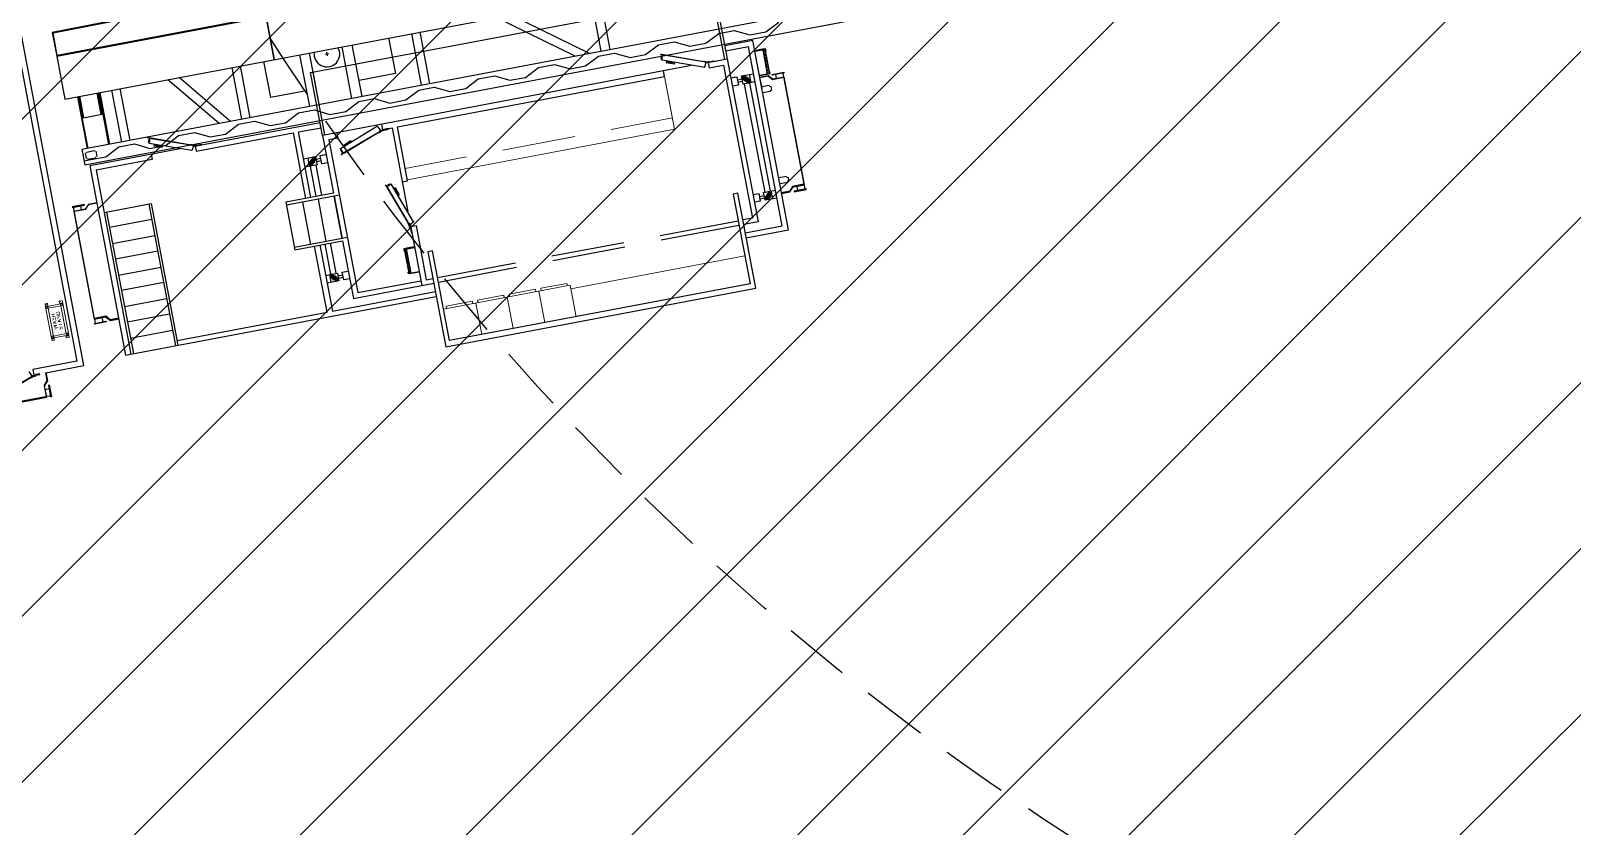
# Model space of a CAD drawing. Extents: x 407440 to 411585, y 6041728 to 6045069.
# Drawn here: x 408296.6 to 408442.7, y 6044160.8 to 6044236.2 of the extents above; entities that cross this region are included whole.
import ezdxf

# ---------------------------------------------------------------- set-up
doc = ezdxf.new("R2010")
doc.units = 0
doc.header["$LTSCALE"] = 5
doc.linetypes.add('foc-TIELINE', pattern=[1.875, 1.25, -0.625])
for name, color, linetype in [('P-BUFFER-PURPLE', 187, 'foc-TIELINE'), ('P-PROPOSED-EXISTING-H', 59, 'Continuous'), ('T-TIE', 201, 'foc-TIELINE')]:
    doc.layers.add(name, color=color, linetype=linetype)

# ---------------------------------------------------------------- blocks, each defined once
blk = doc.blocks.new('P-RIG-877')
at = {"layer": 'T-TIE', "linetype": 'ByBlock', "transparency": 33554559}
for points in [[(6.934, -10.872), (6.957, -10.872), (6.957, -10.803), (6.934, -10.803), (6.923, -10.803), (6.911, -10.803), (6.911, -10.815), (6.946, -10.815), (6.946, -10.872), (6.911, -10.872), (6.923, -10.872), (6.934, -10.872)], [(7.072, -10.872), (7.072, -10.849), (7.061, -10.838), (7.084, -10.838), (7.061, -10.826), (7.049, -10.803), (7.038, -10.803)], [(7.072, -10.872), (7.084, -10.872), (7.107, -10.803), (7.095, -10.803), (7.084, -10.826), (7.061, -10.826), (7.084, -10.838), (7.072, -10.849)], [(7.118, -10.872), (7.175, -10.872), (7.152, -10.872), (7.152, -10.803), (7.141, -10.803), (7.141, -10.872)], [(7.233, -10.826), (7.244, -10.826), (7.244, -10.826), (7.233, -10.815), (7.233, -10.803), (7.221, -10.803), (7.21, -10.803), (7.198, -10.803), (7.187, -10.803), (7.187, -10.815), (7.21, -10.815), (7.221, -10.815), (7.233, -10.815)], [(6.911, -10.872), (6.934, -10.872), (6.923, -10.872), (6.923, -10.861), (6.911, -10.861), (6.911, -10.815), (6.923, -10.815), (6.934, -10.815), (6.946, -10.815), (6.911, -10.815), (6.9, -10.815), (6.9, -10.861), (6.911, -10.861)], [(6.923, -10.964), (6.934, -10.964), (6.934, -10.941), (6.969, -10.941), (6.934, -10.93), (6.934, -10.895), (6.923, -10.895)], [(6.969, -10.964), (6.98, -10.964), (6.98, -10.895), (6.969, -10.895), (6.969, -10.93), (6.934, -10.93), (6.969, -10.941)], [(7.038, -10.918), (7.049, -10.918), (7.049, -10.918), (7.038, -10.907), (7.038, -10.895), (7.026, -10.895), (7.015, -10.895), (7.003, -10.895), (6.992, -10.895), (6.992, -10.907), (7.015, -10.907), (7.026, -10.907), (7.038, -10.907)], [(7.038, -10.964), (7.038, -10.93), (7.026, -10.93), (7.015, -10.93), (7.003, -10.93), (7.003, -10.918), (6.992, -10.918), (6.992, -10.907), (7.003, -10.907), (7.015, -10.907), (6.992, -10.907), (6.992, -10.93), (7.003, -10.93), (7.003, -10.941), (7.015, -10.941), (7.026, -10.941), (7.026, -10.941), (7.038, -10.953), (7.026, -10.953), (7.026, -10.964), (7.015, -10.964), (7.015, -10.964)], [(7.015, -10.964), (7.026, -10.964), (7.038, -10.964), (7.015, -10.964), (7.003, -10.964), (7.003, -10.953), (6.992, -10.953), (6.992, -10.964), (7.003, -10.964), (7.015, -10.964)], [(7.084, -10.964), (7.084, -10.941), (7.072, -10.93), (7.095, -10.93), (7.072, -10.918), (7.061, -10.895), (7.049, -10.895)], [(7.084, -10.964), (7.095, -10.964), (7.118, -10.895), (7.107, -10.895), (7.095, -10.918), (7.072, -10.918), (7.095, -10.93), (7.084, -10.941)], [(7.13, -10.964), (7.141, -10.964), (7.152, -10.918), (7.152, -10.895), (7.141, -10.895)], [(7.164, -10.964), (7.175, -10.964), (7.175, -10.953), (7.152, -10.895), (7.152, -10.93)], [(7.164, -10.964), (7.175, -10.964), (7.198, -10.918), (7.198, -10.895), (7.187, -10.895), (7.175, -10.953), (7.175, -10.964)], [(7.233, -10.872), (7.233, -10.838), (7.221, -10.838), (7.21, -10.838), (7.198, -10.838), (7.198, -10.826), (7.187, -10.826), (7.187, -10.815), (7.198, -10.815), (7.21, -10.815), (7.187, -10.815), (7.187, -10.838), (7.198, -10.838), (7.198, -10.849), (7.21, -10.849), (7.221, -10.849), (7.221, -10.849), (7.233, -10.861), (7.221, -10.861), (7.221, -10.872), (7.21, -10.872), (7.21, -10.872)], [(7.21, -10.872), (7.221, -10.872), (7.233, -10.872), (7.21, -10.872), (7.198, -10.872), (7.198, -10.861), (7.187, -10.861), (7.187, -10.872), (7.198, -10.872), (7.21, -10.872)]]:
    blk.add_hatch(color=256, dxfattribs=at).paths.add_polyline_path(points)
at = {"layer": 'T-TIE', "linetype": 'ByBlock', "lineweight": 25}
for points in [[(4.259, 7.348), (3.961, 7.348), (3.961, -9.816), (4.259, -9.816)], [(4.994, 3.306), (4.994, 3.536), (5.006, 3.536), (5.006, 3.306)], [(7.256, 3.306), (7.256, 3.536), (7.244, 3.536), (7.244, 3.306)], [(4.5, 3.215), (4.489, 3.215), (4.489, 3.065), (4.5, 3.065)], [(4.512, 3.226), (4.523, 3.226)], [(4.512, 3.226), (4.523, 3.226)], [(4.569, 3.226), (4.581, 3.226)], [(4.592, 3.261), (4.604, 3.261)], [(4.592, 3.261), (4.604, 3.261)], [(4.615, 3.261), (4.627, 3.261)], [(4.65, 3.261), (4.661, 3.261)], [(4.65, 3.261), (4.661, 3.261)], [(4.65, 3.226), (4.661, 3.226)], [(4.661, 3.226), (4.65, 3.226)], [(4.673, 3.261), (4.684, 3.261)], [(4.673, 3.261), (4.684, 3.261)], [(4.673, 3.226), (4.684, 3.226)], [(4.673, 3.226), (4.684, 3.226)], [(4.696, 3.261), (4.707, 3.261)], [(4.696, 3.261), (4.707, 3.261)], [(4.696, 3.226), (4.707, 3.226)], [(4.696, 3.226), (4.707, 3.226)], [(4.753, 3.226), (4.765, 3.226)], [(4.776, 3.261), (4.787, 3.261)], [(4.776, 3.261), (4.787, 3.261)], [(4.776, 3.226), (4.787, 3.226)], [(4.776, 3.226), (4.787, 3.226)], [(4.799, 3.261), (4.81, 3.261)], [(4.799, 3.261), (4.81, 3.261)], [(4.799, 3.226), (4.81, 3.226)], [(4.799, 3.226), (4.81, 3.226)], [(4.822, 3.261), (4.833, 3.261)], [(4.822, 3.261), (4.833, 3.261)], [(4.822, 3.226), (4.833, 3.226)], [(4.822, 3.226), (4.833, 3.226)], [(4.845, 3.226), (4.856, 3.226)], [(4.845, 3.226), (4.856, 3.226)], [(4.879, 3.261), (4.891, 3.261)], [(4.879, 3.261), (4.891, 3.261)], [(4.879, 3.226), (4.891, 3.226)], [(4.879, 3.226), (4.891, 3.226)], [(4.937, 3.261), (4.948, 3.261)], [(4.96, 2.732), (5.074, 2.847), (5.029, 2.882), (4.914, 2.778)], [(7.21, 2.882), (7.313, 2.778), (7.279, 2.732), (7.164, 2.847)], [(7.21, 2.79), (7.221, 2.79), (7.221, 2.778)], [(4.546, 2.17), (4.535, 2.181), (4.523, 2.17), (4.535, 2.158)], [(4.535, 2.181), (4.535, 2.273), (4.546, 2.273), (4.546, 2.181)], [(7.084, 2.158), (8.817, 2.158), (8.817, -3.639), (7.084, -3.639), (7.084, -3.731), (8.921, -3.731), (8.921, 2.25), (7.084, 2.25)], [(4.225, 1.309), (4.236, 1.309), (4.225, 1.297)], [(4.225, 1.309), (4.236, 1.309)], [(4.259, 1.32), (4.271, 1.32)], [(4.661, -4.122), (4.661, -4.03), (4.65, -4.03), (4.65, -4.122)], [(6.567, -3.995), (6.578, -3.984), (6.567, -3.972), (6.555, -3.984)], [(6.578, -3.972), (6.67, -3.972), (6.67, -3.961), (6.578, -3.961)], [(6.957, -3.961), (6.946, -3.961), (6.946, -4.11), (6.957, -4.11)], [(4.673, -4.133), (4.661, -4.122), (4.65, -4.133), (4.661, -4.145)], [(4.948, -4.983), (4.96, -4.983), (4.948, -4.937), (4.65, -4.145), (4.661, -4.145), (4.96, -4.983)], [(5.694, -4.202), (5.706, -4.202)], [(6.969, -4.122), (6.98, -4.122)], [(6.969, -4.122), (6.98, -4.122)], [(6.969, -4.156), (6.98, -4.156)], [(6.969, -4.156), (6.98, -4.156)], [(7.026, -4.122), (7.038, -4.122)], [(7.026, -4.122), (7.038, -4.122)], [(7.049, -4.122), (7.061, -4.122)], [(7.084, -4.122), (7.095, -4.122)], [(7.107, -4.122), (7.118, -4.122)], [(7.107, -4.122), (7.118, -4.122)], [(7.107, -4.156), (7.118, -4.156)], [(7.107, -4.156), (7.118, -4.156)], [(7.13, -4.122), (7.141, -4.122)], [(7.13, -4.122), (7.141, -4.122)], [(7.13, -4.156), (7.141, -4.156)], [(7.13, -4.156), (7.141, -4.156)], [(7.152, -4.122), (7.164, -4.122)], [(7.152, -4.122), (7.164, -4.122)], [(7.152, -4.156), (7.164, -4.156)], [(7.152, -4.156), (7.164, -4.156)], [(7.175, -4.122), (7.187, -4.122)], [(7.175, -4.122), (7.187, -4.122)], [(7.233, -4.122), (7.244, -4.122)], [(7.233, -4.122), (7.244, -4.122)], [(7.233, -4.156), (7.244, -4.156)], [(7.233, -4.156), (7.244, -4.156)], [(7.256, -4.122), (7.267, -4.122)], [(7.256, -4.122), (7.267, -4.122)], [(7.256, -4.156), (7.267, -4.156)], [(7.256, -4.156), (7.267, -4.156)], [(7.279, -4.122), (7.29, -4.122)], [(7.279, -4.122), (7.29, -4.122)], [(7.279, -4.156), (7.29, -4.156)], [(7.279, -4.156), (7.29, -4.156)], [(7.302, -4.156), (7.313, -4.156)], [(7.302, -4.156), (7.313, -4.156)], [(7.336, -4.122), (7.348, -4.122)], [(7.336, -4.122), (7.348, -4.122)], [(7.336, -4.156), (7.348, -4.156)], [(7.336, -4.156), (7.348, -4.156)], [(7.359, -4.122), (7.371, -4.122)], [(4.914, -4.971), (4.925, -4.971)], [(4.948, -4.971), (4.96, -4.971)], [(2.124, -5.442), (2.124, -9.942), (1.688, -9.942), (1.653, -5.442)], [(5.029, -5.637), (4.914, -5.522), (4.96, -5.488), (5.074, -5.603)], [(6.533, -5.281), (5.717, -5.281)], [(7.279, -5.488), (7.164, -5.603), (7.21, -5.637), (7.313, -5.522)], [(4.282, -7.658), (4.282, -7.577), (4.294, -7.577), (4.294, -7.658)], [(4.294, -7.669), (4.282, -7.658), (4.271, -7.669), (4.282, -7.681)], [(4.122, -8.438), (4.133, -8.438)], [(3.972, -8.519), (3.984, -8.519)], [(3.972, -8.53), (3.984, -8.53), (3.972, -8.553)], [(3.972, -8.53), (3.984, -8.53)], [(4.007, -8.519), (4.018, -8.519)], [(4.994, -9.965), (4.994, -10.195), (5.006, -10.195), (5.006, -9.965)], [(7.256, -9.965), (7.256, -10.195), (7.244, -10.195), (7.244, -9.965)], [(8.002, -11.469), (8.002, -11.389), (7.991, -11.389), (7.991, -11.469)], [(8.232, -11.251), (8.461, -11.251), (8.461, -11.263), (8.232, -11.263)], [(8.025, -11.481), (8.014, -11.469), (8.002, -11.481), (8.014, -11.492)]]:
    blk.add_lwpolyline(points, close=True, dxfattribs=at)
for points in [[(4.179, -9.816), (4.179, -9.391), (4.041, -9.116), (4.041, -8.817), (4.179, -8.542), (4.179, -8.232), (4.041, -7.968), (4.041, -7.658), (4.179, -7.382), (4.179, -7.084), (4.041, -6.808), (4.041, -6.498), (4.179, -6.223), (4.179, -5.924), (4.041, -5.649), (4.041, -5.339), (4.179, -5.074), (4.179, -4.765), (4.041, -4.489), (4.041, -4.19), (4.179, -3.915), (4.179, -3.605), (4.041, -3.329), (4.041, -3.031), (4.179, -2.755), (4.179, -2.445), (4.041, -2.181), (4.041, -1.871), (4.179, -1.596), (4.179, -1.297), (4.041, -1.022), (4.041, -0.712), (4.179, -0.436), (4.179, -0.138), (4.041, 0.138), (4.041, 0.448), (4.179, 0.723), (4.179, 1.022), (4.041, 1.297), (4.041, 1.596), (4.179, 1.871), (4.179, 2.181), (4.041, 2.457), (4.041, 2.755), (4.179, 3.031), (4.179, 3.341), (4.041, 3.616)], [(1.607, 1.022), (1.676, -9.954), (2.135, -9.954), (2.135, -5.35), (2.135, -9.954), (2.962, -9.954), (2.962, 3.662), (2.135, 3.662), (2.135, 1.251), (2.135, 6.096)], [(7.244, 3.065), (7.244, 3.226), (7.164, 3.306), (7.164, 3.525), (5.086, 3.525), (5.086, 3.306), (5.006, 3.226), (5.086, 3.295), (5.086, 3.513)], [(5.006, 3.513), (7.152, 3.513), (7.152, 3.295), (7.233, 3.226), (7.233, 3.065)], [(7.164, 3.513), (7.244, 3.513)], [(4.489, 3.226), (4.477, 3.226)], [(4.489, 3.215), (4.489, 3.272), (4.535, 3.272)], [(4.489, 3.261), (4.5, 3.261), (4.523, 3.261), (4.512, 3.261), (4.523, 3.261), (4.512, 3.261), (4.523, 3.261), (4.937, 3.261), (4.971, 3.261), (4.96, 3.261)], [(4.971, 3.261), (4.971, 3.226), (4.5, 3.226), (4.5, 3.261)], [(4.523, 3.272), (4.512, 3.272)], [(4.523, 3.249), (4.512, 3.249)], [(4.569, 3.261), (4.581, 3.261), (4.569, 3.261), (4.581, 3.261), (4.569, 3.261), (4.558, 3.261), (4.546, 3.261), (4.535, 3.261), (4.546, 3.261), (4.535, 3.261)], [(4.546, 3.249), (4.535, 3.249)], [(4.569, 3.226), (4.581, 3.226), (4.569, 3.226), (4.558, 3.226), (4.546, 3.226), (4.535, 3.226), (4.546, 3.226), (4.535, 3.226)], [(4.581, 3.249), (4.569, 3.249)], [(4.604, 3.249), (4.592, 3.249)], [(4.615, 3.226), (4.604, 3.226), (4.592, 3.226), (4.604, 3.226), (4.592, 3.226)], [(4.604, 3.261), (4.615, 3.261)], [(4.638, 3.261), (4.627, 3.261), (4.615, 3.261), (4.627, 3.261)], [(4.627, 3.249), (4.615, 3.249)], [(4.638, 3.226), (4.627, 3.226), (4.615, 3.226), (4.627, 3.226), (4.615, 3.226), (4.627, 3.226)], [(4.661, 3.249), (4.65, 3.249)], [(4.684, 3.249), (4.673, 3.249)], [(4.707, 3.249), (4.696, 3.249)], [(4.753, 3.261), (4.765, 3.261), (4.753, 3.261), (4.765, 3.261), (4.753, 3.261), (4.742, 3.261), (4.73, 3.261), (4.719, 3.261), (4.73, 3.261), (4.719, 3.261), (4.73, 3.261)], [(4.73, 3.249), (4.719, 3.249)], [(4.753, 3.226), (4.765, 3.226), (4.753, 3.226), (4.742, 3.226), (4.73, 3.226), (4.719, 3.226), (4.73, 3.226), (4.719, 3.226), (4.73, 3.226)], [(4.765, 3.249), (4.753, 3.249)], [(4.787, 3.249), (4.776, 3.249)], [(4.81, 3.249), (4.799, 3.249)], [(4.81, 3.226), (4.799, 3.226)], [(4.833, 3.249), (4.822, 3.249)], [(4.868, 3.261), (4.856, 3.261), (4.845, 3.261), (4.856, 3.261), (4.845, 3.261), (4.856, 3.261)], [(4.856, 3.249), (4.845, 3.249)], [(4.868, 3.226), (4.856, 3.226)], [(4.891, 3.249), (4.879, 3.249)], [(4.937, 3.261), (4.948, 3.261), (4.937, 3.261), (4.925, 3.261), (4.914, 3.261), (4.902, 3.261), (4.914, 3.261), (4.902, 3.261), (4.914, 3.261)], [(4.914, 3.249), (4.902, 3.249)], [(4.937, 3.226), (4.948, 3.226), (4.937, 3.226), (4.948, 3.226), (4.937, 3.226), (4.925, 3.226), (4.914, 3.226), (4.902, 3.226), (4.914, 3.226), (4.902, 3.226), (4.914, 3.226)], [(4.971, 3.215), (4.971, 3.272), (4.937, 3.272)], [(4.948, 3.249), (4.937, 3.249)], [(4.971, 3.215), (4.971, 3.065), (4.971, 3.215)], [(5.086, 3.375), (5.006, 3.375)], [(5.006, 3.226), (5.006, 3.065), (5.006, 3.226)], [(5.189, 3.215), (5.189, 3.065)], [(5.293, 3.215), (5.27, 3.249), (5.224, 3.249), (5.201, 3.215)], [(5.304, 3.215), (5.304, 3.065)], [(6.946, 3.215), (6.946, 3.065)], [(7.049, 3.215), (7.026, 3.249), (6.98, 3.249), (6.957, 3.215)], [(7.061, 3.215), (7.061, 3.065)], [(7.164, 3.375), (7.244, 3.375)], [(7.945, 2.25), (7.945, 3.065), (4.294, 3.065), (4.294, 2.526)], [(7.853, 2.25), (7.853, 2.962), (4.397, 2.962), (4.397, 2.526)], [(5.074, 2.962), (5.074, 2.732), (4.914, 2.732), (4.914, 2.962)], [(5.006, 3.065), (5.212, 3.065)], [(7.313, 2.962), (7.313, 2.732), (7.164, 2.732), (7.164, 2.962)], [(4.914, 2.882), (5.074, 2.882)], [(4.914, 2.526), (4.914, 2.641), (5.074, 2.641), (5.074, 2.526)], [(5.04, 2.87), (4.937, 2.755)], [(5.063, 2.859), (4.948, 2.744)], [(4.971, 2.824), (4.96, 2.836), (4.971, 2.847), (4.983, 2.836)], [(4.971, 2.641), (4.971, 2.732)], [(5.006, 2.79), (5.017, 2.778), (5.029, 2.79), (5.017, 2.79)], [(5.017, 2.641), (5.017, 2.732)], [(5.074, 2.859), (7.164, 2.859)], [(5.074, 2.755), (7.164, 2.755)], [(7.313, 2.882), (7.164, 2.882)], [(7.164, 2.526), (7.164, 2.641), (7.313, 2.641), (7.313, 2.526)], [(7.175, 2.859), (7.29, 2.744)], [(7.198, 2.87), (7.302, 2.755)], [(7.221, 2.641), (7.221, 2.732)], [(7.267, 2.824), (7.279, 2.836), (7.267, 2.847), (7.256, 2.836)], [(7.267, 2.641), (7.267, 2.732)], [(4.546, -5.281), (3.329, -5.281), (3.329, 2.526), (4.546, 2.526)], [(4.546, 2.48), (3.329, 2.48)], [(4.546, 2.112), (4.546, 2.526), (7.692, 2.526), (7.692, 2.25)], [(4.546, 2.158), (4.65, 2.158), (4.65, 2.434), (7.6, 2.434), (7.6, 2.25)], [(4.914, 2.595), (4.902, 2.595)], [(7.313, 2.595), (7.302, 2.595)], [(4.512, 2.067), (4.5, 2.067), (4.535, 2.158), (4.535, 2.147), (4.546, 2.147), (4.248, 1.355), (4.236, 1.32), (4.535, 2.147)], [(4.627, 2.078), (4.34, 1.309), (4.328, 1.309)], [(4.5, 2.078), (4.512, 2.078)], [(4.535, 2.101), (4.523, 2.101)], [(4.535, 2.25), (4.546, 2.25)], [(4.535, 2.112), (4.615, 2.078), (4.604, 2.078)], [(7.6, 0.654), (7.6, 2.158)], [(7.692, 2.158), (7.692, 0.654)], [(4.546, 1.871), (4.546, -5.281), (5.66, -5.281), (5.66, -6.2), (6.578, -6.2), (6.578, -5.281), (7.692, -5.281), (7.692, -3.731)], [(4.374, 1.389), (4.397, 1.378), (4.455, 1.527), (4.432, 1.538)], [(4.432, 1.504), (4.397, 1.401)], [(4.42, 1.527), (4.432, 1.515), (4.42, 1.515)], [(4.236, 1.32), (4.225, 1.32)], [(4.34, 1.297), (4.248, 1.332), (4.236, 1.332)], [(4.294, 1.297), (4.305, 1.297), (4.271, 1.309), (4.259, 1.309)], [(4.282, 1.32), (4.305, 1.309)], [(4.317, 1.309), (4.305, 1.309), (4.294, 1.309)], [(4.386, 1.412), (4.374, 1.412)], [(4.386, 1.401), (4.374, 1.401)], [(5.694, -3.961), (5.694, -3.858), (4.65, -3.858), (4.65, 1.297), (4.546, 1.297)], [(3.961, 0.379), (2.962, 0.379)], [(3.961, 0.207), (2.962, 0.207)], [(3.961, -0.023), (2.962, -1.355)], [(7.6, -1.435), (7.6, -0.046)], [(7.692, -0.046), (7.692, -1.435)], [(3.961, -0.298), (2.962, -1.63)], [(7.6, -3.639), (7.6, -2.135)], [(7.692, -2.135), (7.692, -3.639)], [(3.961, -3.1), (2.962, -3.1)], [(3.961, -3.261), (2.962, -3.261)], [(2.962, -3.708), (3.651, -3.708), (3.651, -4.409)], [(4.294, -7.979), (4.294, -9.724), (7.945, -9.724), (7.945, -3.731)], [(6.555, -3.961), (6.555, -3.858), (7.6, -3.858), (7.6, -3.731)], [(6.578, -5.717), (7.853, -5.717), (7.853, -3.731)], [(4.546, -5.006), (4.65, -5.006), (4.65, -5.178), (7.6, -5.178), (7.6, -3.961)], [(4.546, -4.145), (4.65, -4.145), (4.65, -3.961), (6.268, -3.961)], [(4.661, -4.041), (4.65, -4.041)], [(6.464, -3.892), (6.475, -3.892), (5.706, -4.168), (5.694, -4.168)], [(6.452, -4.007), (6.464, -4.007), (6.555, -3.984), (6.544, -3.972), (5.752, -4.259), (5.717, -4.271), (6.544, -3.972)], [(5.786, -4.133), (5.775, -4.11), (5.924, -4.064), (5.936, -4.087)], [(5.901, -4.076), (5.798, -4.11)], [(5.913, -4.087), (5.901, -4.087)], [(5.924, -4.087), (5.913, -4.076)], [(6.51, -3.972), (6.475, -3.892)], [(6.475, -4.007), (6.475, -3.995)], [(6.498, -3.972), (6.487, -3.972)], [(6.498, -3.961), (7.692, -3.961)], [(6.647, -3.972), (6.647, -3.961)], [(7.428, -4.11), (7.428, -3.961), (7.428, -4.11)], [(4.581, -4.225), (4.569, -4.225), (4.856, -4.994), (4.845, -4.994)], [(4.661, -4.179), (4.581, -4.213)], [(4.684, -4.225), (4.696, -4.225), (4.661, -4.145), (4.65, -4.145)], [(4.661, -4.19), (4.65, -4.19)], [(4.696, -4.213), (4.684, -4.213)], [(5.694, -4.179), (5.729, -4.259), (5.717, -4.259)], [(5.694, -4.202), (5.694, -4.213), (5.706, -4.236)], [(5.717, -4.248), (5.717, -4.236), (5.706, -4.236), (5.694, -4.236)], [(5.694, -4.271), (5.706, -4.271), (5.694, -4.271), (5.706, -4.271), (5.694, -4.282), (5.706, -4.282), (5.717, -4.282), (5.706, -4.282)], [(5.706, -4.202), (5.717, -4.225)], [(5.809, -4.122), (5.798, -4.122), (5.798, -4.133)], [(6.946, -4.122), (6.934, -4.122)], [(6.946, -4.11), (6.946, -4.168), (6.992, -4.168)], [(6.946, -4.156), (6.957, -4.156), (6.98, -4.156), (7.394, -4.156), (7.405, -4.156), (7.394, -4.156), (7.405, -4.156), (7.394, -4.156), (7.382, -4.156), (7.371, -4.156), (7.359, -4.156), (7.371, -4.156), (7.359, -4.156), (7.371, -4.156)], [(6.957, -4.156), (6.957, -4.122), (7.428, -4.122), (7.428, -4.156)], [(6.98, -4.145), (6.969, -4.145)], [(6.98, -4.168), (6.969, -4.168)], [(7.026, -4.122), (7.015, -4.122), (7.003, -4.122), (6.992, -4.122), (7.003, -4.122), (6.992, -4.122), (7.003, -4.122)], [(7.003, -4.145), (6.992, -4.145)], [(7.026, -4.156), (7.038, -4.156), (7.026, -4.156), (7.038, -4.156), (7.026, -4.156), (7.015, -4.156), (7.003, -4.156), (6.992, -4.156), (7.003, -4.156), (6.992, -4.156), (7.003, -4.156)], [(7.038, -4.145), (7.026, -4.145)], [(7.084, -4.122), (7.095, -4.122), (7.084, -4.122), (7.072, -4.122), (7.061, -4.122), (7.049, -4.122), (7.061, -4.122)], [(7.061, -4.145), (7.049, -4.145)], [(7.084, -4.156), (7.095, -4.156), (7.084, -4.156), (7.095, -4.156), (7.084, -4.156), (7.072, -4.156), (7.061, -4.156), (7.049, -4.156), (7.061, -4.156), (7.049, -4.156), (7.061, -4.156)], [(7.095, -4.145), (7.084, -4.145)], [(7.118, -4.122), (7.107, -4.122)], [(7.118, -4.145), (7.107, -4.145)], [(7.141, -4.145), (7.13, -4.145)], [(7.164, -4.145), (7.152, -4.145)], [(7.187, -4.145), (7.175, -4.145)], [(7.21, -4.156), (7.221, -4.156), (7.21, -4.156), (7.221, -4.156), (7.21, -4.156), (7.198, -4.156), (7.187, -4.156), (7.175, -4.156), (7.187, -4.156), (7.175, -4.156), (7.187, -4.156)], [(7.21, -4.122), (7.221, -4.122), (7.21, -4.122), (7.221, -4.122), (7.21, -4.122), (7.198, -4.122), (7.187, -4.122)], [(7.221, -4.145), (7.21, -4.145)], [(7.244, -4.145), (7.233, -4.145)], [(7.267, -4.145), (7.256, -4.145)], [(7.29, -4.145), (7.279, -4.145)], [(7.325, -4.122), (7.313, -4.122), (7.302, -4.122), (7.313, -4.122), (7.302, -4.122), (7.313, -4.122)], [(7.313, -4.145), (7.302, -4.145)], [(7.325, -4.156), (7.313, -4.156)], [(7.348, -4.145), (7.336, -4.145)], [(7.394, -4.122), (7.405, -4.122), (7.394, -4.122), (7.405, -4.122), (7.394, -4.122), (7.382, -4.122), (7.371, -4.122), (7.359, -4.122), (7.371, -4.122)], [(7.371, -4.145), (7.359, -4.145)], [(7.428, -4.11), (7.428, -4.168), (7.394, -4.168)], [(7.405, -4.145), (7.394, -4.145)], [(7.394, -4.156), (7.428, -4.156), (7.417, -4.156)], [(3.961, -4.409), (2.962, -4.409)], [(3.961, -4.604), (2.962, -4.604)], [(3.008, -4.914), (3.077, -4.914)], [(3.042, -4.948), (3.042, -4.879)], [(4.822, -4.902), (4.799, -4.914), (4.742, -4.776), (4.776, -4.765)], [(4.81, -4.891), (4.799, -4.891), (4.765, -4.787), (4.753, -4.787)], [(4.776, -4.776), (4.765, -4.776)], [(4.81, -4.902), (4.822, -4.891)], [(4.868, -4.994), (4.948, -4.96), (4.937, -4.96)], [(3.961, -5.235), (2.962, -5.235)], [(4.546, -5.235), (3.329, -5.235)], [(4.879, -4.983), (4.879, -4.994), (4.891, -4.994), (4.879, -4.994)], [(4.891, -4.983), (4.914, -4.971)], [(4.891, -4.994), (4.925, -4.983), (4.914, -4.983)], [(4.948, -4.983), (4.96, -4.983), (4.971, -5.006), (4.971, -4.983)], [(5.717, -5.178), (5.717, -6.2)], [(6.533, -5.178), (6.533, -6.2)], [(3.961, -5.419), (2.962, -5.419)], [(2.962, -6.119), (3.651, -6.119), (3.651, -5.419)], [(4.294, -7.738), (4.294, -5.281)], [(5.66, -5.717), (4.397, -5.717), (4.397, -5.281)], [(4.914, -5.339), (4.902, -5.339)], [(5.074, -5.281), (5.074, -5.396), (4.914, -5.396), (4.914, -5.281)], [(4.914, -5.717), (4.914, -5.488), (5.074, -5.488), (5.074, -5.717)], [(5.04, -5.626), (4.937, -5.511)], [(5.063, -5.614), (4.948, -5.499)], [(4.971, -5.396), (4.971, -5.488)], [(5.006, -5.534), (5.017, -5.522), (5.029, -5.534), (5.017, -5.545)], [(5.017, -5.396), (5.017, -5.488)], [(5.074, -5.511), (5.66, -5.511)], [(7.164, -5.511), (6.578, -5.511)], [(7.313, -5.281), (7.313, -5.396), (7.164, -5.396), (7.164, -5.281)], [(7.164, -5.717), (7.164, -5.488), (7.313, -5.488), (7.313, -5.717)], [(7.175, -5.614), (7.29, -5.499)], [(7.198, -5.626), (7.302, -5.511)], [(7.221, -5.534), (7.221, -5.522), (7.21, -5.534), (7.221, -5.545)], [(7.221, -5.396), (7.221, -5.488)], [(7.267, -5.396), (7.267, -5.488)], [(7.313, -5.339), (7.302, -5.339)], [(4.294, -7.692), (4.397, -7.692), (4.397, -5.821), (5.66, -5.821)], [(4.914, -5.637), (5.074, -5.637)], [(4.971, -5.58), (4.96, -5.591), (4.971, -5.591), (4.983, -5.591)], [(5.66, -5.614), (5.074, -5.614)], [(5.717, -5.591), (6.533, -5.591)], [(7.164, -5.614), (6.578, -5.614)], [(7.853, -8.714), (7.853, -5.821), (6.578, -5.821)], [(7.313, -5.637), (7.164, -5.637)], [(7.267, -5.58), (7.279, -5.591), (7.267, -5.591), (7.256, -5.591)], [(2.135, -5.913), (2.962, -5.913), (2.135, -5.913)], [(5.717, -5.89), (6.533, -5.89)], [(3.961, -6.567), (2.962, -6.567)], [(3.961, -6.728), (2.962, -6.728)], [(3.961, -6.946), (2.962, -7.749)], [(3.961, -7.164), (2.962, -7.968)], [(4.282, -7.589), (4.294, -7.589)], [(4.259, -7.772), (4.248, -7.772), (4.271, -7.692), (4.282, -7.692), (4.294, -7.692), (3.995, -8.484), (3.984, -8.519), (4.282, -7.692)], [(4.363, -7.772), (4.087, -8.542)], [(4.248, -7.761), (4.259, -7.761)], [(4.282, -7.738), (4.271, -7.738)], [(4.282, -7.727), (4.363, -7.761), (4.351, -7.761)], [(4.122, -8.45), (4.145, -8.461), (4.202, -8.312), (4.168, -8.312), (4.179, -8.324)], [(4.179, -8.335), (4.145, -8.438)], [(4.168, -8.335), (4.156, -8.335)], [(3.984, -8.53), (3.972, -8.53)], [(4.076, -8.542), (3.995, -8.507), (3.984, -8.507)], [(4.064, -8.53), (4.053, -8.542), (4.041, -8.542), (4.018, -8.53), (4.007, -8.53)], [(4.03, -8.519), (4.053, -8.53), (4.041, -8.53)], [(4.087, -8.53), (4.076, -8.53)], [(4.294, -8.542), (4.397, -8.542), (4.397, -9.621), (7.945, -9.621)], [(5.212, -9.621), (5.212, -8.714), (7.945, -8.714)], [(5.212, -8.76), (7.945, -8.76)], [(5.511, -8.76), (5.511, -9.575)], [(5.821, -9.575), (5.821, -8.76)], [(6.119, -8.76), (6.119, -9.575)], [(6.429, -9.575), (6.429, -8.76)], [(6.728, -8.76), (6.728, -9.575)], [(7.038, -9.575), (7.038, -8.76)], [(7.336, -8.76), (7.336, -9.575)], [(7.646, -9.575), (7.646, -8.76)], [(3.961, -8.886), (2.962, -8.886)], [(3.961, -9.047), (2.962, -9.047)], [(3.961, -9.276), (2.962, -9.276)], [(2.962, -9.299), (3.961, -9.299)], [(2.962, -9.678), (3.375, -9.678), (3.375, -9.311), (2.962, -9.311)], [(3.375, -9.334), (2.962, -9.334)], [(3.146, -9.299), (3.249, -9.299)], [(3.341, -9.311), (3.341, -9.299)], [(4.041, -9.575), (4.03, -9.586), (4.03, -9.736), (4.041, -9.747)], [(4.041, -9.563), (4.145, -9.563)], [(4.156, -9.586), (4.145, -9.575)], [(4.168, -9.586), (4.168, -9.736)], [(5.212, -9.575), (7.945, -9.575)], [(2.135, -9.896), (2.124, -9.896)], [(3.375, -9.667), (2.962, -9.667)], [(2.962, -9.701), (3.961, -9.701)], [(2.962, -9.713), (3.961, -9.713)], [(3.341, -9.701), (3.341, -9.678)], [(4.145, -9.759), (4.041, -9.759)], [(4.145, -9.747), (4.156, -9.736)], [(7.233, -9.724), (7.233, -9.885), (7.152, -9.954), (7.152, -10.172), (5.006, -10.172)], [(5.086, -10.172), (5.086, -9.954), (5.006, -9.885), (5.086, -9.965), (5.086, -10.183), (7.164, -10.183), (7.164, -9.965), (7.244, -9.885), (7.244, -9.724)], [(5.006, -9.885), (5.006, -9.724), (5.006, -9.885)], [(1.734, -9.954), (1.734, -9.942)], [(1.94, -9.954), (1.94, -9.942)], [(5.086, -10.034), (5.006, -10.034)], [(7.164, -10.034), (7.244, -10.034)], [(7.244, -10.172), (7.164, -10.172)], [(8.438, -11.343), (8.22, -11.343), (8.151, -11.274), (7.991, -11.274), (7.991, -10.539), (-4.19, -10.539), (-4.19, -14.225), (7.991, -14.225), (7.991, -13.191), (8.002, -13.191), (7.922, -13.168)], [(-2.583, -14.225), (-2.583, -14.11), (-4.099, -14.11), (-4.099, -10.654), (7.887, -10.654), (7.887, -11.504), (7.991, -11.504)], [(7.991, -13.501), (8.151, -13.501), (8.232, -13.421), (8.45, -13.421), (8.45, -11.343), (8.232, -11.343), (8.151, -11.263), (7.991, -11.263)], [(8.301, -11.343), (8.301, -11.263)], [(8.438, -11.263), (8.438, -13.501)], [(8.002, -11.538), (7.922, -11.573), (7.91, -11.573)], [(8.002, -11.4), (7.991, -11.4)], [(8.002, -11.55), (7.991, -11.55)], [(8.025, -11.584), (8.037, -11.584), (8.014, -11.492), (8.002, -11.504), (8.289, -12.307), (8.301, -12.307), (8.002, -11.504)]]:
    blk.add_lwpolyline(points, dxfattribs=at)
at = {"layer": 'T-TIE', "linetype": 'ByBlock', "lineweight": 18}
for points in [[(8.278, -1.194), (8.278, 2.158)], [(4.65, 1.297), (5.671, 1.297), (5.671, -3.858)], [(5.453, 1.297), (5.453, 0.115)], [(5.453, -0.586), (5.453, -1.975)], [(8.209, -1.757), (8.163, -1.757), (8.163, -1.251), (8.209, -1.251)], [(8.209, -3.639), (8.209, -1.194), (8.817, -1.194)], [(8.209, -2.365), (8.163, -2.365), (8.163, -1.86), (8.209, -1.86)], [(8.209, -1.802), (8.817, -1.802)], [(8.209, -2.974), (8.163, -2.974), (8.163, -2.468), (8.209, -2.468)], [(8.209, -2.411), (8.817, -2.411)], [(5.453, -2.675), (5.453, -3.858)], [(8.209, -3.582), (8.163, -3.582), (8.163, -3.077), (8.209, -3.077)], [(8.209, -3.019), (8.817, -3.019)], [(6.762, -10.734), (6.762, -10.712), (7.371, -10.712), (7.371, -10.734)], [(6.762, -11.01), (6.762, -10.757)], [(7.371, -10.757), (7.371, -11.01)], [(7.371, -11.033), (7.371, -11.044), (6.762, -11.044), (6.762, -11.033)]]:
    blk.add_lwpolyline(points, dxfattribs=at)
at = {"layer": 'T-TIE', "linetype": 'ByBlock', "lineweight": 5}
for points in [[(6.762, -10.712), (6.705, -10.712), (6.705, -10.769), (6.762, -10.769)], [(6.728, -10.746), (6.716, -10.746)], [(6.751, -10.769), (6.751, -10.712)], [(6.797, -10.757), (6.762, -10.757), (6.762, -10.734), (6.751, -10.734)], [(6.797, -10.734), (6.797, -10.757), (6.762, -10.757), (6.751, -10.757)], [(6.785, -10.757), (6.797, -10.757), (6.797, -10.734), (6.785, -10.734)], [(7.325, -10.757), (7.336, -10.757), (7.336, -10.734), (7.325, -10.734)], [(7.336, -10.734), (7.336, -10.757), (7.359, -10.757)], [(7.336, -10.757), (7.359, -10.757), (7.348, -10.757)], [(7.371, -10.712), (7.417, -10.712), (7.417, -10.769), (7.371, -10.769)], [(7.371, -10.757), (7.371, -10.734)], [(7.382, -10.769), (7.382, -10.712)], [(7.394, -10.746), (7.382, -10.746)], [(6.797, -11.044), (6.762, -11.044), (6.705, -11.044), (6.705, -10.999), (6.762, -10.999), (6.797, -10.999)], [(6.728, -11.022), (6.716, -11.022)], [(6.751, -11.044), (6.751, -10.999)], [(6.762, -11.01), (6.751, -11.01)], [(6.762, -11.033), (6.751, -11.033)], [(6.785, -11.033), (6.797, -11.033), (6.797, -11.01), (6.785, -11.01)], [(7.325, -11.033), (7.336, -11.033), (7.336, -11.01), (7.325, -11.01)], [(7.359, -10.999), (7.336, -10.999)], [(7.348, -11.033), (7.359, -11.033), (7.336, -11.033), (7.336, -11.01), (7.359, -11.01), (7.348, -11.01)], [(7.336, -11.044), (7.359, -11.044)], [(7.371, -10.999), (7.417, -10.999), (7.417, -11.044), (7.371, -11.044)], [(7.371, -11.033), (7.371, -11.01)], [(7.382, -11.044), (7.382, -10.999)], [(7.394, -11.022), (7.382, -11.022)]]:
    blk.add_lwpolyline(points, dxfattribs=at)
for points in [[(6.716, -10.746), (6.728, -10.746)], [(6.797, -10.723), (6.762, -10.723)], [(7.336, -10.723), (7.359, -10.723)], [(7.348, -10.734), (7.359, -10.734)], [(7.382, -10.746), (7.394, -10.746)], [(6.716, -11.022), (6.728, -11.022)], [(6.797, -11.01), (6.762, -11.01), (6.762, -11.033), (6.797, -11.033)], [(7.382, -11.022), (7.394, -11.022)]]:
    blk.add_lwpolyline(points, close=True, dxfattribs=at)
at = {"layer": 'T-TIE', "linetype": 'ByBlock', "lineweight": 18}
blk.add_lwpolyline([(7.336, -10.757), (6.797, -10.757), (6.797, -10.999), (7.336, -10.999)], close=True, dxfattribs=at)
at = {"layer": 'T-TIE', "linetype": 'ByBlock', "lineweight": 25}
blk.add_arc((3.044, -4.914), 0.244, 250.3462, 109.6538, dxfattribs=at)
at = {"layer": 'T-TIE', "linetype": 'ByBlock', "lineweight": 5, "transparency": 33554559}
for points in [[(6.969, -10.872), (6.98, -10.872), (6.969, -10.803), (6.98, -10.803)], [(7.015, -10.872), (7.026, -10.861), (6.98, -10.815), (6.98, -10.803)], [(7.015, -10.872), (7.026, -10.872), (7.026, -10.861), (7.026, -10.803)], [(7.21, -10.964), (7.221, -10.964), (7.198, -10.918), (7.198, -10.895)]]:
    blk.add_solid(points, dxfattribs=at)

msp = doc.modelspace()

# ---------------------------------------------------------------- hatches: boundary and pattern name
at = {"layer": 'P-PROPOSED-EXISTING-H'}
h = msp.add_hatch(dxfattribs=at)
h.set_pattern_fill('ANSI31', color=256, scale=3.498392, style=0)
h.set_pattern_definition([(45, (-2243.128, 2713.837), (-7.854113246, 7.854113246), [])])
edge = h.paths.add_edge_path()
edge.add_line((408709.29, 6043818.222), (408241.305, 6043729.713))
edge.add_line((408241.305, 6043729.713), (407794.436, 6043645.198))
edge.add_line((407794.436, 6043645.198), (407673.83, 6044282.895))
edge.add_line((407673.83, 6044282.895), (408123.669, 6044351.83))
edge.add_line((408123.669, 6044351.83), (408654.575, 6044433.189))
edge.add_line((408654.575, 6044433.189), (409028.997, 6044539.866))
edge.add_line((409028.997, 6044539.866), (409149.726, 6043901.52))
edge.add_line((409149.726, 6043901.52), (408898.792, 6043854.062))
edge.add_arc((408782.127, 6043952.01), 152.33, 241.43508, 319.98432, ccw=False)

# ---------------------------------------------------------------- linework, layer by layer
at = {"layer": 'P-BUFFER-PURPLE'}
msp.add_circle((408530.04, 6044370.877, -0.107), 250.434, dxfattribs=at)

# ---------------------------------------------------------------- block references
at = {"layer": 'T-TIE', "linetype": 'ByBlock', "xscale": 4.999999999955019, "yscale": 4.999999999955019, "zscale": 4.999999999955019, "rotation": 280.7096999997605}
msp.add_blockref('P-RIG-877', (408346.005, 6044253.532), dxfattribs=at)

doc.saveas('drawing.dxf')
